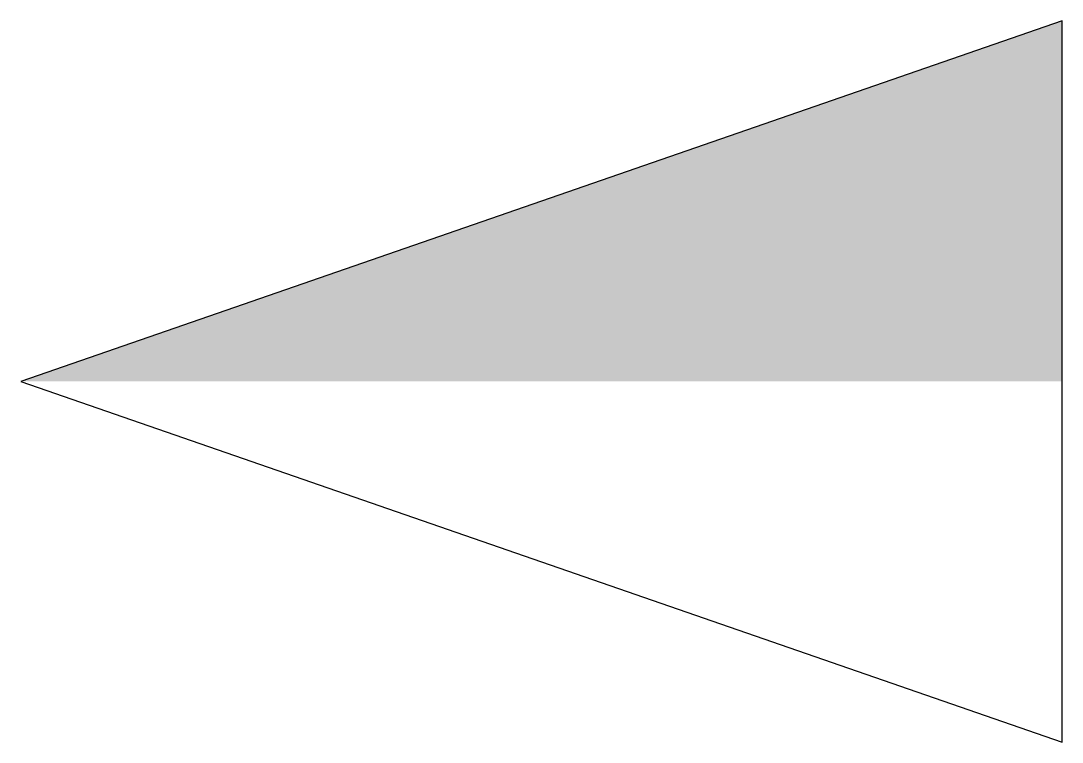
# Model space of a CAD drawing. Header units: millimetres. Extents: x 5.601 to 5.951, y 0.935 to 1.178.
import ezdxf

# ---------------------------------------------------------------- set-up
doc = ezdxf.new("R2010")
doc.units = ezdxf.units.MM
doc.header["$LTSCALE"] = 10

msp = doc.modelspace()

# ---------------------------------------------------------------- linework, layer by layer
for p, q in [((5.95128, 1.17758), (5.60128, 1.05634)), ((5.95128, 0.9351), (5.95128, 1.17758)), ((5.60128, 1.05634), (5.95128, 0.9351))]:
    msp.add_line(p, q)
msp.add_solid([(5.60128, 1.05634), (5.95128, 1.05634), (5.95128, 1.17758)])

doc.saveas('drawing.dxf')
